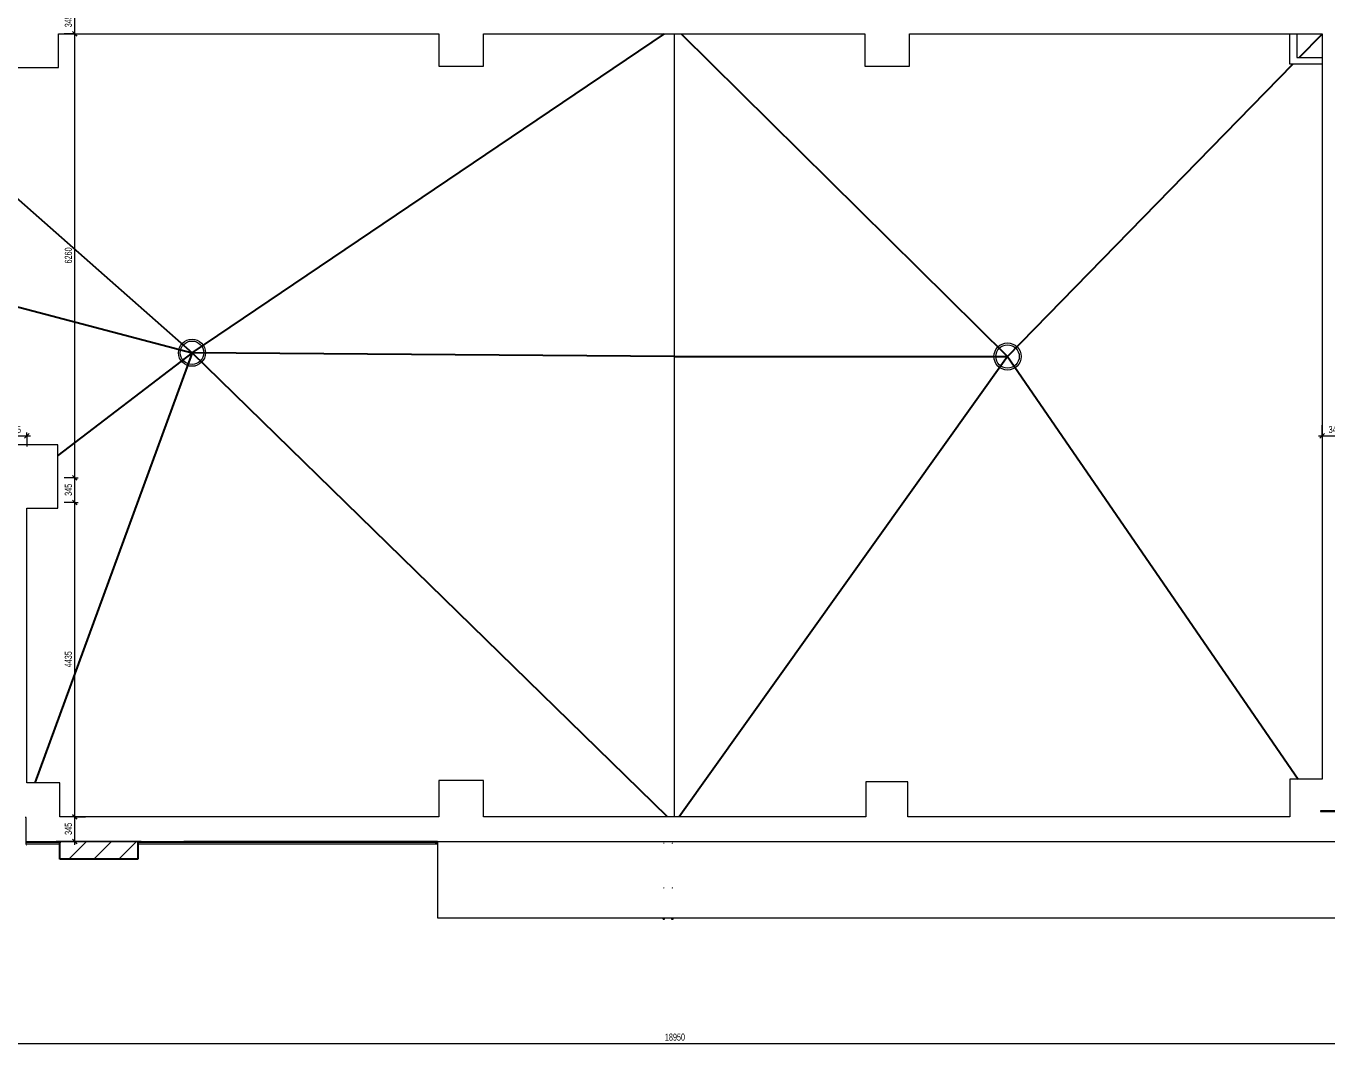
# Model space of a CAD drawing. Header units: millimetres. Extents: x 46521 to 256645, y -45352 to 20466.
# Drawn here: x 77774 to 96114, y -31867 to -17473 of the extents above; entities that cross this region are included whole.
import ezdxf

# ---------------------------------------------------------------- set-up
doc = ezdxf.new("R2010")
doc.units = ezdxf.units.MM
for name, color, linetype, lineweight in [('A-ANNO-DIMS', 211, 'Continuous', 9), ('A-ANNO-DIMS-50', 211, 'Continuous', 9), ('A-FLOR', 192, 'Continuous', 13), ('A-GLAZ', 151, 'Continuous', 13), ('A-ROOF', 132, 'Continuous', 13), ('A-WALL', 113, 'Continuous', 13), ('E-POWR-CNDT', 130, 'Continuous', 13), ('E-POWR-CNTR', 130, 'Continuous', 13), ('E-POWR-DROP', 130, 'Continuous', 13), ('P-SANR-FIXT', 6, 'Continuous', 13), ('Q-SPCQ', 91, 'Continuous', 13)]:
    doc.layers.add(name, color=color, linetype=linetype, lineweight=lineweight)
doc.styles.add('Arial_2', font='arial.ttf', dxfattribs={"width": 0.7, "height": 100})
doc.dimstyles.new('Vnitřní_-_průhledné', dxfattribs={"dimscale": 304.8, "dimtxt": 102.02594, "dimasz": 0.213255, "dimexe": 0.164042, "dimexo": 0.0625, "dimgap": 0.032808, "dimtad": 1, "dimdec": 0, "dimrnd": 5, "dimzin": 0, "dimdsep": 46, "dimtxsty": 'Arial_2', "dimblk1": 'OBLIQUE', "dimblk2": 'OBLIQUE', "dimsah": 1, "dimcen": 0.09, "dimdle": 0.164042, "dimazin": 0, "dimtfac": 1, "dimtdec": 4, "dimtix": 1, "dimtmove": 0, "dimatfit": 3, "dimfxl": 0.492126, "dimfxlon": 1, "dimtvp": 1, "dimtolj": 1, "dimtzin": 0, "dimarcsym": 2})

# ---------------------------------------------------------------- blocks, each defined once
blk = doc.blocks.new('parapet_ext - parapet_ext-V27-STŘECHA DEMOLICE B')
at = {"layer": 'Q-SPCQ'}
h = blk.add_hatch(dxfattribs=at)
h.set_pattern_fill('FP_26', color=41, style=0, pattern_type=2)
h.set_pattern_definition([(225, (78799.63, -28919.28), (176.7767, -176.7767), [])])
h.paths.add_polyline_path([(-33, 300), (-550, 300), (-550, 51), (550, 51), (550, 300), (346, 300)])
at = {"layer": 'Q-SPCQ', "color": 31, "lineweight": 25}
for p, q in [((-550, 51), (-550, 300)), ((-550, 300), (550, 300)), ((550, 300), (550, 51))]:
    blk.add_line(p, q, dxfattribs=at)
blk = doc.blocks.new('OKNO_3k_nadsvetlik - OKNO_3k_nadsvetlik_3600x1850-1975422-STŘECHA DEMOLICE B')
at = {"layer": 'A-GLAZ', "color": 41}
for p, q in [((-1775, 126), (1800, 126)), ((1800, 126), (1800, 125))]:
    blk.add_line(p, q, dxfattribs=at)
blk = doc.blocks.new('Drain_Roof_15_Inch_Diameter-Zurn-Z1715 - Load Family Type Catalog-1877394-STŘECHA DEMOLICE B')
at = {"layer": 'P-SANR-FIXT'}
for radius in [191, 165]:
    blk.add_circle((0, 0), radius, dxfattribs=at)
blk = doc.blocks.new('DIMBLOCK5-STŘECHA DEMOLICE B')
at = {"layer": 'A-ANNO-DIMS-50', "lineweight": 18}
for p, q in [((77440, -23252), (77407, -23284)), ((77440, -23252), (77472, -23219)), ((77787, -23252), (77755, -23284)), ((77787, -23252), (77820, -23219))]:
    blk.add_line(p, q, dxfattribs=at)
at = {"layer": 'A-ANNO-DIMS-50'}
for p, q in [((77440, -23252), (77440, -23202)), ((77440, -23252), (77837, -23252)), ((77440, -23252), (77440, -23402)), ((77787, -23252), (77787, -23202)), ((77787, -23252), (77787, -23402))]:
    blk.add_line(p, q, dxfattribs=at)
at = {"layer": 'A-ANNO-DIMS-50', "color": 0, "insert": (77533, -23112), "char_height": 100, "width": 192.12, "attachment_point": 1, "line_spacing_factor": 0.941778, "style": 'Arial_2'}
blk.add_mtext('345', dxfattribs=at)
blk = doc.blocks.new('_Oblique')
at = {"color": 0, "linetype": 'ByBlock', "lineweight": -2}
blk.add_line((-0.5, -0.5), (0.5, 0.5), dxfattribs=at)
blk = doc.blocks.new('DIMBLOCK6-STŘECHA DEMOLICE B')
at = {"layer": 'A-ANNO-DIMS-50'}
for p, q in [((96045, -23252), (96045, -23102)), ((96390, -23252), (96390, -23102)), ((95995, -23252), (96440, -23252)), ((96045, -23252), (96045, -23302)), ((96390, -23252), (96390, -23302))]:
    blk.add_line(p, q, dxfattribs=at)
at = {"layer": 'A-ANNO-DIMS-50', "lineweight": 18}
for p, q in [((96045, -23252), (96012, -23284)), ((96045, -23252), (96077, -23219)), ((96390, -23252), (96357, -23284)), ((96390, -23252), (96422, -23219))]:
    blk.add_line(p, q, dxfattribs=at)
at = {"layer": 'A-ANNO-DIMS-50', "color": 0, "insert": (96137, -23112), "char_height": 100, "width": 192.12, "attachment_point": 1, "line_spacing_factor": 0.941778, "style": 'Arial_2'}
blk.add_mtext('345', dxfattribs=at)
blk = doc.blocks.new('DIMBLOCK7-STŘECHA DEMOLICE B')
at = {"layer": 'A-ANNO-DIMS-50', "lineweight": 18}
for p, q in [((78461, -28624), (78428, -28592)), ((78461, -28624), (78493, -28657)), ((78461, -28969), (78428, -28937)), ((78461, -28969), (78493, -29002))]:
    blk.add_line(p, q, dxfattribs=at)
at = {"layer": 'A-ANNO-DIMS-50'}
for p, q in [((78461, -28624), (78411, -28624)), ((78461, -29019), (78461, -28624)), ((78461, -28624), (78611, -28624)), ((78461, -28969), (78311, -28969)), ((78461, -28969), (78511, -28969))]:
    blk.add_line(p, q, dxfattribs=at)
at = {"layer": 'A-ANNO-DIMS-50', "color": 0, "insert": (78321, -28877), "char_height": 100, "width": 192.12, "attachment_point": 1, "rotation": 90, "line_spacing_factor": 0.941778, "style": 'Arial_2'}
blk.add_mtext('345', dxfattribs=at)
blk = doc.blocks.new('DIMBLOCK8-STŘECHA DEMOLICE B')
at = {"layer": 'A-ANNO-DIMS-50'}
for p, q in [((78461, -24189), (78311, -24189)), ((78461, -28624), (78461, -24189)), ((78461, -24189), (78511, -24189)), ((78461, -28624), (78411, -28624)), ((78461, -28624), (78611, -28624))]:
    blk.add_line(p, q, dxfattribs=at)
at = {"layer": 'A-ANNO-DIMS-50', "lineweight": 18}
for p, q in [((78461, -24189), (78428, -24157)), ((78461, -24189), (78493, -24222)), ((78461, -28624), (78428, -28592)), ((78461, -28624), (78493, -28657))]:
    blk.add_line(p, q, dxfattribs=at)
at = {"layer": 'A-ANNO-DIMS-50', "color": 0, "insert": (78321, -26514), "char_height": 100, "width": 256.16, "attachment_point": 1, "rotation": 90, "line_spacing_factor": 0.941778, "style": 'Arial_2'}
blk.add_mtext('4435', dxfattribs=at)
blk = doc.blocks.new('DIMBLOCK9-STŘECHA DEMOLICE B')
at = {"layer": 'A-ANNO-DIMS-50', "lineweight": 18}
for p, q in [((78461, -23844), (78428, -23812)), ((78461, -23844), (78493, -23877)), ((78461, -24189), (78428, -24157)), ((78461, -24189), (78493, -24222))]:
    blk.add_line(p, q, dxfattribs=at)
at = {"layer": 'A-ANNO-DIMS-50'}
for p, q in [((78461, -23844), (78311, -23844)), ((78461, -24189), (78461, -23844)), ((78461, -23844), (78511, -23844)), ((78461, -24189), (78311, -24189)), ((78461, -24189), (78511, -24189))]:
    blk.add_line(p, q, dxfattribs=at)
at = {"layer": 'A-ANNO-DIMS-50', "color": 0, "insert": (78321, -24097), "char_height": 100, "width": 192.12, "attachment_point": 1, "rotation": 90, "line_spacing_factor": 0.941778, "style": 'Arial_2'}
blk.add_mtext('345', dxfattribs=at)
blk = doc.blocks.new('DIMBLOCK10-STŘECHA DEMOLICE B')
at = {"layer": 'A-ANNO-DIMS-50'}
for p, q in [((78461, -17583), (78311, -17583)), ((78461, -23844), (78461, -17583)), ((78461, -17583), (78511, -17583)), ((78461, -23844), (78311, -23844)), ((78461, -23844), (78511, -23844))]:
    blk.add_line(p, q, dxfattribs=at)
at = {"layer": 'A-ANNO-DIMS-50', "lineweight": 18}
for p, q in [((78461, -17583), (78428, -17551)), ((78461, -17583), (78493, -17616)), ((78461, -23844), (78428, -23812)), ((78461, -23844), (78493, -23877))]:
    blk.add_line(p, q, dxfattribs=at)
at = {"layer": 'A-ANNO-DIMS-50', "color": 0, "insert": (78321, -20821), "char_height": 100, "width": 256.16, "attachment_point": 1, "rotation": 90, "line_spacing_factor": 0.941778, "style": 'Arial_2'}
blk.add_mtext('6260', dxfattribs=at)
blk = doc.blocks.new('DIMBLOCK11-STŘECHA DEMOLICE B')
at = {"layer": 'A-ANNO-DIMS-50'}
for p, q in [((78461, -17238), (78311, -17238)), ((78461, -17583), (78461, -17188)), ((78461, -17238), (78511, -17238)), ((78461, -17583), (78311, -17583)), ((78461, -17583), (78511, -17583))]:
    blk.add_line(p, q, dxfattribs=at)
at = {"layer": 'A-ANNO-DIMS-50', "lineweight": 18}
for p, q in [((78461, -17238), (78428, -17206)), ((78461, -17238), (78493, -17271)), ((78461, -17583), (78428, -17551)), ((78461, -17583), (78493, -17616))]:
    blk.add_line(p, q, dxfattribs=at)
at = {"layer": 'A-ANNO-DIMS-50', "color": 0, "insert": (78321, -17491), "char_height": 100, "width": 192.12, "attachment_point": 1, "rotation": 90, "line_spacing_factor": 0.941778, "style": 'Arial_2'}
blk.add_mtext('345', dxfattribs=at)
blk = doc.blocks.new('DIMBLOCK30-STŘECHA DEMOLICE B')
at = {"layer": 'A-ANNO-DIMS-50'}
for p, q in [((77440, -31817), (77440, -31667)), ((96390, -31817), (96390, -31667)), ((77440, -31817), (96440, -31817)), ((77440, -31817), (77440, -31867)), ((96390, -31817), (96390, -31867))]:
    blk.add_line(p, q, dxfattribs=at)
at = {"layer": 'A-ANNO-DIMS-50', "lineweight": 18}
for p, q in [((77440, -31817), (77407, -31850)), ((77440, -31817), (77472, -31785)), ((96390, -31817), (96357, -31850)), ((96390, -31817), (96422, -31785))]:
    blk.add_line(p, q, dxfattribs=at)
at = {"layer": 'A-ANNO-DIMS-50', "color": 0, "insert": (86781, -31678), "char_height": 100, "width": 320.2, "attachment_point": 1, "line_spacing_factor": 0.941778, "style": 'Arial_2'}
blk.add_mtext('18950', dxfattribs=at)

msp = doc.modelspace()

# ---------------------------------------------------------------- hatches: boundary and pattern name
at = {"layer": 'E-POWR-DROP'}
for points in [[(83547.9, -29003.2), (83550.3, -29002.9), (83552.4, -29002), (83554.3, -29000.6), (83555.7, -28998.8), (83556.6, -28996.6), (83556.9, -28994.3), (83556.6, -28992), (83555.7, -28989.8), (83554.3, -28987.9), (83552.4, -28986.5), (83550.3, -28985.6), (83547.9, -28985.3), (83545.6, -28985.6), (83543.5, -28986.5), (83541.6, -28987.9), (83540.2, -28989.8), (83539.3, -28992), (83539, -28994.3), (83539.3, -28996.6), (83540.2, -28998.8), (83541.6, -29000.6), (83543.5, -29002), (83545.6, -29002.9)], [(86766.1, -29003.2), (86768.4, -29002.9), (86771, -29001.7), (86772.4, -29000.6), (86773.8, -28998.8), (86774.7, -28996.6), (86775, -28994.3), (86774.7, -28992), (86773.8, -28989.8), (86771, -28986.8), (86770.6, -28986.5), (86768.4, -28985.6), (86766.1, -28985.3), (86763.8, -28985.6), (86761.6, -28986.5), (86759.7, -28987.9), (86758.3, -28989.8), (86757.4, -28992), (86757.1, -28994.3), (86757.4, -28996.6), (86758.3, -28998.8), (86759.7, -29000.6), (86761.6, -29002), (86763.8, -29002.9)], [(86886.1, -29003.2), (86888.4, -29002.9), (86890.6, -29002), (86892.4, -29000.6), (86893.8, -28998.8), (86894.7, -28996.6), (86895, -28994.3), (86894.7, -28992), (86893.8, -28989.8), (86892.4, -28987.9), (86890.6, -28986.5), (86888.4, -28985.6), (86886.1, -28985.3), (86883.8, -28985.6), (86881.6, -28986.5), (86879.7, -28987.9), (86878.3, -28989.8), (86877.4, -28992), (86877.1, -28994.3), (86877.4, -28996.6), (86878.3, -28998.8), (86879.7, -29000.6), (86881.6, -29002), (86883.8, -29002.9)], [(86766.1, -29633.2), (86768.4, -29632.9), (86771, -29631.7), (86772.4, -29630.6), (86773.8, -29628.8), (86774.7, -29626.6), (86775, -29624.3), (86774.7, -29622), (86773.8, -29619.8), (86771, -29616.8), (86770.6, -29616.5), (86768.4, -29615.6), (86766.1, -29615.3), (86763.8, -29615.6), (86761.6, -29616.5), (86759.7, -29617.9), (86758.3, -29619.8), (86757.4, -29622), (86757.1, -29624.3), (86757.4, -29626.6), (86758.3, -29628.8), (86759.7, -29630.6), (86761.6, -29632), (86763.8, -29632.9)], [(86886.1, -29633.2), (86888.4, -29632.9), (86890.6, -29632), (86892.4, -29630.6), (86893.8, -29628.8), (86894.7, -29626.6), (86895, -29624.3), (86894.7, -29622), (86893.8, -29619.8), (86892.4, -29617.9), (86890.6, -29616.5), (86888.4, -29615.6), (86886.1, -29615.3), (86883.8, -29615.6), (86881.6, -29616.5), (86879.7, -29617.9), (86878.3, -29619.8), (86877.4, -29622), (86877.1, -29624.3), (86877.4, -29626.6), (86878.3, -29628.8), (86879.7, -29630.6), (86881.6, -29632), (86883.8, -29632.9)], [(86766.1, -30068.2), (86768.4, -30067.9), (86771, -30066.7), (86772.4, -30065.6), (86773.8, -30063.8), (86774.7, -30061.6), (86775, -30059.3), (86774.7, -30057), (86773.8, -30054.8), (86771, -30051.8), (86770.6, -30051.5), (86768.4, -30050.6), (86766.1, -30050.3), (86763.8, -30050.6), (86761.6, -30051.5), (86759.7, -30052.9), (86758.3, -30054.8), (86757.4, -30057), (86757.1, -30059.3), (86757.4, -30061.6), (86758.3, -30063.8), (86759.7, -30065.6), (86761.6, -30067), (86763.8, -30067.9)], [(86886.1, -30068.2), (86888.4, -30067.9), (86890.6, -30067), (86892.4, -30065.6), (86893.8, -30063.8), (86894.7, -30061.6), (86895, -30059.3), (86894.7, -30057), (86893.8, -30054.8), (86892.4, -30052.9), (86890.6, -30051.5), (86888.4, -30050.6), (86886.1, -30050.3), (86883.8, -30050.6), (86881.6, -30051.5), (86879.7, -30052.9), (86878.3, -30054.8), (86877.4, -30057), (86877.1, -30059.3), (86877.4, -30061.6), (86878.3, -30063.8), (86879.7, -30065.6), (86881.6, -30067), (86883.8, -30067.9)]]:
    msp.add_hatch(color=256, dxfattribs=at).paths.add_polyline_path(points)

# ---------------------------------------------------------------- linework, layer by layer
at = {"layer": 'A-FLOR'}
for p, q in [((83574.6, -28969.3), (83574.6, -30044.3)), ((83574.6, -30044.3), (96274.6, -30044.3))]:
    msp.add_line(p, q, dxfattribs=at)
at = {"layer": 'A-GLAZ'}
for p, q in [((78199.6, -28970.3), (78199.6, -28969.3)), ((79399.6, -28970.3), (78199.6, -28970.3)), ((79399.6, -28969.3), (79399.6, -28970.3))]:
    msp.add_line(p, q, dxfattribs=at)
at = {"layer": 'A-ROOF', "lineweight": 25}
for p, q in [((75022.2, -17583.3), (80114.3, -22079.4)), ((80114.3, -22079.4), (86773.9, -17583.3)), ((87010.7, -17583.3), (91610.8, -22132.3)), ((95723.1, -17915.4), (96044.6, -17585.8)), ((91610.8, -22132.3), (95630.5, -18010.4)), ((74914.6, -20713.8), (80114.3, -22079.4)), ((80114.3, -22079.4), (77899.6, -28144.3)), ((80114.3, -22079.4), (78222.7, -23530.3)), ((86817.3, -28624.3), (80114.3, -22079.4)), ((86914.6, -22132.3), (80114.3, -22079.4)), ((86914.6, -22132.3), (91610.8, -22132.3)), ((91610.8, -22132.3), (86982.4, -28624.3)), ((91610.8, -22132.3), (95706.8, -28089.8))]:
    msp.add_line(p, q, dxfattribs=at)
at = {"layer": 'A-ROOF', "color": 41}
for p, q in [((78232, -18057.6), (78232, -17583.3)), ((78232, -17583.3), (83595.1, -17583.3)), ((83595.1, -17583.3), (83595.1, -18040.4)), ((84225.1, -18040.4), (84225.1, -17583.3)), ((84225.1, -17583.3), (89600.1, -17583.3)), ((89600.1, -17583.3), (89600.1, -18040.4)), ((90230.1, -18040.4), (90230.1, -17583.3)), ((90230.1, -17583.3), (96044.6, -17583.3)), ((96044.6, -17583.3), (96044.6, -28089.8)), ((77612, -18057.6), (78232, -18057.6)), ((83595.1, -18040.4), (84225.1, -18040.4)), ((89600.1, -18040.4), (90230.1, -18040.4)), ((78222.7, -23379.3), (77557.7, -23379.3)), ((78222.7, -24269.3), (78222.7, -23379.3)), ((77787.1, -28144.3), (77787.1, -24269.3)), ((77787.1, -24269.3), (78222.7, -24269.3)), ((78250.1, -28144.3), (77787.1, -28144.3)), ((78250.1, -28624.3), (78250.1, -28144.3)), ((84225.1, -28109.3), (83595.1, -28109.3)), ((83595.1, -28109.3), (83595.1, -28624.3)), ((84225.1, -28624.3), (84225.1, -28109.3)), ((90205.1, -28129.3), (89615.1, -28129.3)), ((89615.1, -28129.3), (89615.1, -28624.3)), ((90205.1, -28624.3), (90205.1, -28129.3)), ((96044.6, -28089.8), (95589.4, -28089.8)), ((95589.4, -28089.8), (95589.4, -28624.3)), ((83595.1, -28624.3), (78250.1, -28624.3)), ((89615.1, -28624.3), (84225.1, -28624.3)), ((95589.4, -28624.3), (90205.1, -28624.3)), ((77774.5, -28969.3), (96389.6, -28969.3))]:
    msp.add_line(p, q, dxfattribs=at)
at = {"layer": 'A-ROOF'}
msp.add_line((86914.6, -28624.3), (86914.6, -17583.3), dxfattribs=at)
at = {"layer": 'A-WALL'}
for p, q in [((95592.6, -18010.4), (95592.6, -17583.3)), ((95687.6, -17583.3), (95687.6, -17915.4)), ((95687.6, -17915.4), (96044.6, -17915.4)), ((96044.6, -18010.4), (95592.6, -18010.4))]:
    msp.add_line(p, q, dxfattribs=at)
at = {"layer": 'E-POWR-CNDT', "color": 41}
for p, q in [((96340.8, -28539.3), (96023.3, -28539.3)), ((96023.3, -28539.3), (96023.3, -28549.3)), ((96023.3, -28549.3), (96340.8, -28549.3)), ((77774.6, -28629.7), (77764.6, -28629.7)), ((77774.6, -28932.9), (77774.6, -28629.7)), ((77774.6, -28965.4), (77774.6, -28932.9))]:
    msp.add_line(p, q, dxfattribs=at)
at = {"layer": 'E-POWR-CNDT'}
for p, q in [((78249.6, -28985.3), (77774.1, -28985.3)), ((77774.5, -29003.2), (78249.6, -29003.2)), ((83473.1, -28985.3), (79349.6, -28985.3)), ((79349.6, -29003.2), (83473.1, -29003.2)), ((83527.9, -28984.3), (83473.1, -28984.3)), ((83473.1, -29004.3), (83527.9, -29004.3)), ((83574.6, -28985.3), (83553.1, -28985.3)), ((83553.1, -29003.2), (83574.6, -29003.2)), ((83574.6, -28984.3), (83567.9, -28984.3)), ((83567.9, -29004.3), (83574.6, -29004.3))]:
    msp.add_line(p, q, dxfattribs=at)
at = {"layer": 'E-POWR-CNDT', "color": 41, "flags": 128}
msp.add_lwpolyline([(77774.6, -29014), (77774.6, -29013.5), (77774.6, -29012.9), (77774.6, -29012.2), (77774.6, -29011.5), (77774.6, -29010.7), (77774.6, -29009.8), (77774.6, -29008.8), (77774.6, -29007.8), (77774.6, -29006.7), (77774.6, -29005.5), (77774.6, -29004.3), (77774.6, -29003), (77774.6, -29001.7), (77774.6, -29000.3), (77774.6, -28998.8), (77774.6, -28997.3), (77774.6, -28995.7), (77774.6, -28994.1), (77774.6, -28992.5), (77774.6, -28990.8), (77774.6, -28989), (77774.6, -28987.2), (77774.6, -28985.4), (77774.6, -28983.6), (77774.6, -28981.7), (77774.6, -28979.8), (77774.6, -28977.9), (77774.6, -28975.9), (77774.6, -28973.9), (77774.6, -28972), (77774.6, -28970), (77774.6, -28968), (77774.6, -28966), (77774.6, -28965.4)], dxfattribs=at)
at = {"layer": 'E-POWR-CNDT', "flags": 128}
for points in [[(83547.9, -28984.3), (83547.9, -28984.3), (83547.9, -28984.3), (83547.8, -28984.3), (83547.7, -28984.3), (83547.5, -28984.3), (83547.4, -28984.3), (83547.2, -28984.3), (83546.9, -28984.3), (83546.7, -28984.3), (83546.4, -28984.3), (83546, -28984.3), (83545.7, -28984.3), (83545.3, -28984.3), (83544.9, -28984.3), (83544.4, -28984.3), (83544, -28984.3), (83543.5, -28984.3), (83543, -28984.3), (83542.4, -28984.3), (83541.9, -28984.3), (83541.3, -28984.3), (83540.7, -28984.3), (83540.1, -28984.3), (83539.4, -28984.3), (83538.7, -28984.3), (83538.1, -28984.3), (83537.4, -28984.3), (83536.7, -28984.3), (83535.9, -28984.3), (83535.2, -28984.3), (83534.4, -28984.3), (83533.7, -28984.3), (83532.9, -28984.3), (83532.1, -28984.3), (83531.3, -28984.3), (83530.5, -28984.3), (83529.8, -28984.3), (83529, -28984.3), (83528.2, -28984.3), (83527.9, -28984.3)], [(83527.9, -29004.3), (83528.7, -29004.3), (83529.5, -29004.3), (83530.3, -29004.3), (83531.1, -29004.3), (83531.9, -29004.3), (83532.7, -29004.3), (83533.5, -29004.3), (83534.2, -29004.3), (83535, -29004.3), (83535.7, -29004.3), (83536.5, -29004.3), (83537.2, -29004.3), (83537.9, -29004.3), (83538.6, -29004.3), (83539.2, -29004.3), (83539.9, -29004.3), (83540.5, -29004.3), (83541.1, -29004.3), (83541.7, -29004.3), (83542.3, -29004.3), (83542.8, -29004.3), (83543.4, -29004.3), (83543.8, -29004.3), (83544.3, -29004.3), (83544.8, -29004.3), (83545.2, -29004.3), (83545.6, -29004.3), (83545.9, -29004.3), (83546.3, -29004.3), (83546.6, -29004.3), (83546.9, -29004.3), (83547.1, -29004.3), (83547.3, -29004.3), (83547.5, -29004.3), (83547.6, -29004.3), (83547.8, -29004.3), (83547.9, -29004.3), (83547.9, -29004.3), (83547.9, -29004.3), (83547.9, -29004.3)], [(83549, -28984.3), (83549.2, -28984.3), (83549.5, -28984.3), (83549.8, -28984.3), (83550.2, -28984.3), (83550.6, -28984.3), (83551, -28984.3), (83551.4, -28984.3), (83551.9, -28984.3), (83552.4, -28984.3), (83552.9, -28984.3), (83553.4, -28984.3), (83554, -28984.3), (83554.6, -28984.3), (83555.2, -28984.3), (83555.8, -28984.3), (83556.5, -28984.3), (83557.1, -28984.3), (83557.8, -28984.3), (83558.5, -28984.3), (83559.2, -28984.3), (83560, -28984.3), (83560.7, -28984.3), (83561.4, -28984.3), (83562.2, -28984.3), (83563, -28984.3), (83563.8, -28984.3), (83564.5, -28984.3), (83565.3, -28984.3), (83566.1, -28984.3), (83566.9, -28984.3), (83567.7, -28984.3), (83567.9, -28984.3)], [(83567.9, -29004.3), (83567.1, -29004.3), (83566.3, -29004.3), (83565.5, -29004.3), (83564.8, -29004.3), (83564, -29004.3), (83563.2, -29004.3), (83562.4, -29004.3), (83561.6, -29004.3), (83560.9, -29004.3), (83560.1, -29004.3), (83559.4, -29004.3), (83558.7, -29004.3), (83558, -29004.3), (83557.3, -29004.3), (83556.6, -29004.3), (83556, -29004.3), (83555.4, -29004.3), (83554.7, -29004.3), (83554.2, -29004.3), (83553.6, -29004.3), (83553, -29004.3), (83552.5, -29004.3), (83552, -29004.3), (83551.6, -29004.3), (83551.1, -29004.3), (83550.7, -29004.3), (83550.3, -29004.3), (83549.9, -29004.3), (83549.6, -29004.3), (83549.3, -29004.3), (83549, -29004.3)], [(86756.1, -30058.3), (86756.1, -30058), (86756.1, -30057.7), (86756.1, -30057.4), (86756.1, -30057), (86756.1, -30056.6), (86756.1, -30056.2), (86756.1, -30055.8), (86756.1, -30055.3), (86756.1, -30054.8), (86756.1, -30054.3), (86756.1, -30053.8), (86756.1, -30053.2), (86756.1, -30052.6), (86756.1, -30052), (86756.1, -30051.4), (86756.1, -30050.8), (86756.1, -30050.1), (86756.1, -30049.4), (86756.1, -30048.7), (86756.1, -30048), (86756.1, -30047.3), (86756.1, -30046.5), (86756.1, -30045.8), (86756.1, -30045), (86756.1, -30044.3)], [(86776.1, -30044.8), (86776.1, -30045.6), (86776.1, -30046.3), (86776.1, -30047.1), (86776.1, -30047.8), (86776.1, -30048.5), (86776.1, -30049.2), (86776.1, -30049.9), (86776.1, -30050.6), (86776.1, -30051.2), (86776.1, -30051.9), (86776.1, -30052.5), (86776.1, -30053.1), (86776.1, -30053.6), (86776.1, -30054.2), (86776.1, -30054.7), (86776.1, -30055.2), (86776.1, -30055.7), (86776.1, -30056.1), (86776.1, -30056.5), (86776.1, -30056.9), (86776.1, -30057.3), (86776.1, -30057.6), (86776.1, -30057.9), (86776.1, -30058.2)], [(86876.1, -30058.3), (86876.1, -30058), (86876.1, -30057.7), (86876.1, -30057.4), (86876.1, -30057), (86876.1, -30056.6), (86876.1, -30056.2), (86876.1, -30055.8), (86876.1, -30055.3), (86876.1, -30054.8), (86876.1, -30054.3), (86876.1, -30053.8), (86876.1, -30053.2), (86876.1, -30052.6), (86876.1, -30052), (86876.1, -30051.4), (86876.1, -30050.8), (86876.1, -30050.1), (86876.1, -30049.4), (86876.1, -30048.7), (86876.1, -30048), (86876.1, -30047.3), (86876.1, -30046.5), (86876.1, -30045.8), (86876.1, -30045), (86876.1, -30044.3)], [(86896.1, -30044.8), (86896.1, -30045.6), (86896.1, -30046.3), (86896.1, -30047.1), (86896.1, -30047.8), (86896.1, -30048.5), (86896.1, -30049.2), (86896.1, -30049.9), (86896.1, -30050.6), (86896.1, -30051.2), (86896.1, -30051.9), (86896.1, -30052.5), (86896.1, -30053.1), (86896.1, -30053.6), (86896.1, -30054.2), (86896.1, -30054.7), (86896.1, -30055.2), (86896.1, -30055.7), (86896.1, -30056.1), (86896.1, -30056.5), (86896.1, -30056.9), (86896.1, -30057.3), (86896.1, -30057.6), (86896.1, -30057.9), (86896.1, -30058.2)]]:
    msp.add_lwpolyline(points, dxfattribs=at)
at = {"layer": 'E-POWR-CNTR', "color": 41}
msp.add_line((77774.6, -29015.4), (77779.6, -29015.4), dxfattribs=at)
at = {"layer": 'E-POWR-CNTR'}
for p, q in [((83547.9, -28984.3), (83547.9, -28978.3)), ((83547.9, -29010.3), (83547.9, -29004.3)), ((83558, -28994.3), (83563.9, -28994.3)), ((86750.1, -30059.3), (86757.1, -30059.3)), ((86766.1, -30050.3), (86766.1, -30044.3)), ((86766.1, -30075.3), (86766.1, -30068.2)), ((86775, -30059.3), (86782.1, -30059.3)), ((86870.1, -30059.3), (86877.1, -30059.3)), ((86886.1, -30050.3), (86886.1, -30044.3)), ((86886.1, -30075.3), (86886.1, -30068.2)), ((86895, -30059.3), (86902.1, -30059.3))]:
    msp.add_line(p, q, dxfattribs=at)

# ---------------------------------------------------------------- block references
at = {"layer": 'A-GLAZ', "color": 41, "rotation": 180}
msp.add_blockref('OKNO_3k_nadsvetlik - OKNO_3k_nadsvetlik_3600x1850-1975422-STŘECHA DEMOLICE B', (81799.6, -28844.3), dxfattribs=at)
at = {"layer": 'P-SANR-FIXT'}
for p in [(80114.3, -22079.4), (91610.8, -22132.3)]:
    msp.add_blockref('Drain_Roof_15_Inch_Diameter-Zurn-Z1715 - Load Family Type Catalog-1877394-STŘECHA DEMOLICE B', p, dxfattribs=at)
at = {"layer": 'Q-SPCQ', "color": 31, "lineweight": 25, "rotation": 180}
msp.add_blockref('parapet_ext - parapet_ext-V27-STŘECHA DEMOLICE B', (78799.6, -28919.3), dxfattribs=at)

# ---------------------------------------------------------------- dimensions: what is measured, and where the dimension line sits
at = {"layer": 'A-ANNO-DIMS'}
for base, p1, p2, override, picture, middle in [((78461, -17238.3), (78311, -17583.3), (78311, -17238.3), {"dimpost": '<>', "dimfxl": 345}, 'DIMBLOCK11-STŘECHA DEMOLICE B', (78399.9, -17410.8)), ((78461, -17583.3), (78311, -23844.3), (78311, -17583.3), {"dimpost": '<>', "dimfxl": 6260.939189}, 'DIMBLOCK10-STŘECHA DEMOLICE B', (78399.9, -20713.8)), ((78461, -23844.3), (78311, -24189.3), (78311, -23844.3), {"dimpost": '<>', "dimfxl": 345}, 'DIMBLOCK9-STŘECHA DEMOLICE B', (78399.9, -24016.8)), ((78461, -24189.3), (78611, -28624.3), (78311, -24189.3), {"dimpost": '<>', "dimfxl": 4445.134981}, 'DIMBLOCK8-STŘECHA DEMOLICE B', (78399.9, -26406.8)), ((78461, -28624.3), (78311, -28969.3), (78611, -28624.3), {"dimpost": '<>', "dimfxl": 457.19252}, 'DIMBLOCK7-STŘECHA DEMOLICE B', (78399.9, -28796.8))]:
    dim = msp.add_linear_dim(base=base, p1=p1, p2=p2, angle=90, dimstyle='Vnitřní_-_průhledné', override=override, dxfattribs=at)
    dim.commit()
    dim.dimension.update_dxf_attribs({"geometry": picture, "text_midpoint": middle})
for base, p1, p2, override, picture, middle in [((96389.6, -23251.8), (96044.6, -23101.8), (96389.6, -23101.8), {"dimpost": '<>', "dimfxl": 345}, 'DIMBLOCK6-STŘECHA DEMOLICE B', (96217.1, -23190.7)), ((77787.124, -23251.8181), (77439.6257, -23401.8181), (77787.124, -23401.8181), {"dimpost": '<>', "dimfxl": 347.498331}, 'DIMBLOCK5-STŘECHA DEMOLICE B', (77613.3749, -23190.7267)), ((96389.6, -31817.3), (77439.6, -31667.3), (96389.6, -31667.3), {"dimpost": '<>', "dimfxl": 18950}, 'DIMBLOCK30-STŘECHA DEMOLICE B', (86914.6, -31756.3))]:
    dim = msp.add_linear_dim(base=base, p1=p1, p2=p2, dimstyle='Vnitřní_-_průhledné', override=override, dxfattribs=at)
    dim.commit()
    dim.dimension.update_dxf_attribs({"geometry": picture, "text_midpoint": middle})

doc.saveas('drawing.dxf')
